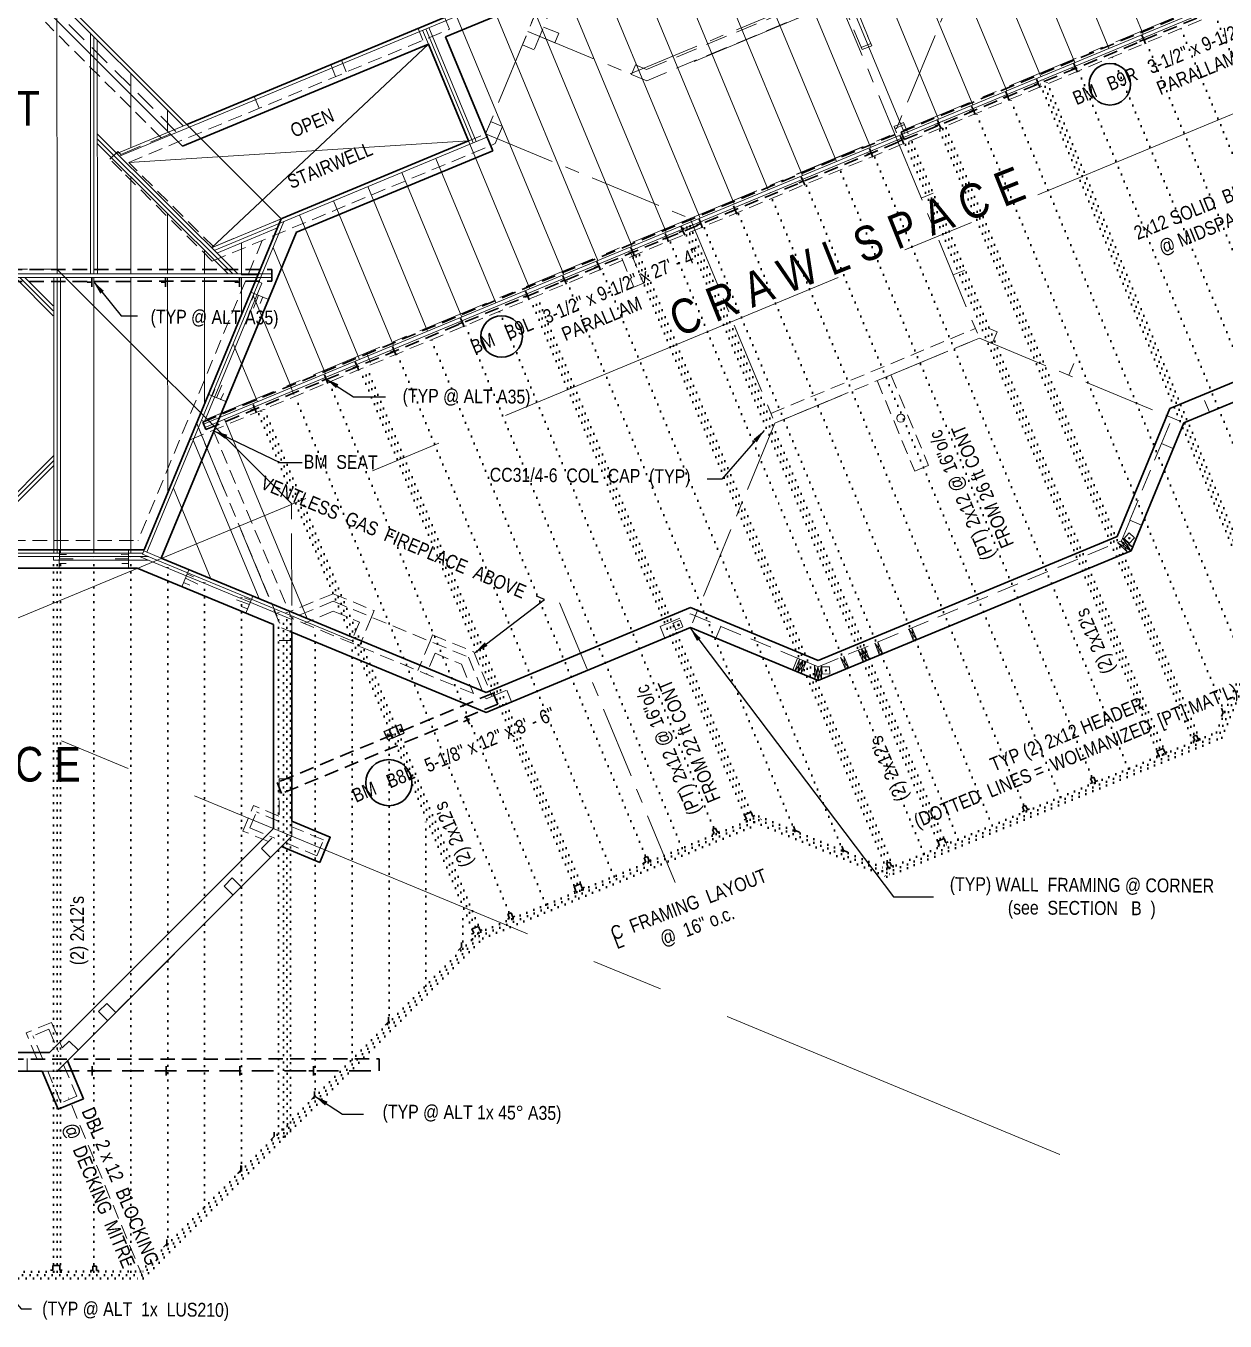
# Model space of a CAD drawing. Header units: inches. Extents: x 2775 to 35778, y 1675 to 10350.
# Drawn here: x 13427 to 13947, y 3375 to 3936 of the extents above; entities that cross this region are included whole.
import ezdxf

# ---------------------------------------------------------------- set-up
doc = ezdxf.new("R2010")
doc.units = ezdxf.units.IN
doc.header["$LTSCALE"] = 0.5
doc.header["$MEASUREMENT"] = 0
for name, pattern in [('CENTER', [2, 1.25, -0.25, 0.25, -0.25]), ('DOT2', [0.125, 0, -0.125]), ('HIDDEN', [0.375, 0.25, -0.125])]:
    doc.linetypes.add(name, pattern=pattern)
for name, color, linetype, lineweight in [('BEAMS TEXT', 3, 'CONTINUOUS', 20), ('FL JOISTS', 7, 'CONTINUOUS', 20), ('FLOOR BEAMS', 3, 'HIDDEN', 30), ('FOUNDATION', 7, 'CONTINUOUS', 30), ('FOUNDATION TEXT', 7, 'CONTINUOUS', 9), ('GRID', 1, 'CENTER', 20), ('INT WALLS', 4, 'HIDDEN', 9), ('LAYOUT', 6, 'CONTINUOUS', 9), ('PT LUMBER', 7, 'DOT2', 40), ('WALL FRAMING DETAIL', 7, 'CONTINUOUS', 20), ('WALLS', 4, 'HIDDEN', 9)]:
    doc.layers.add(name, color=color, linetype=linetype, lineweight=lineweight)
doc.layers.add('FL FRAMING STEEL', color=7, linetype='CONTINUOUS')
doc.layers.add('LLTEXT', color=7, linetype='CONTINUOUS')
doc.styles.add('ARCHENT', font='technical.ttf', dxfattribs={"height": 6})
doc.styles.add('ARCHENTLTD', font='technical.ttf', dxfattribs={"height": 6})
doc.dimstyles.new('ARCHENT', dxfattribs={"dimtxt": 6, "dimasz": 6, "dimexe": 9, "dimexo": 3, "dimgap": 1, "dimtad": 0, "dimtoh": 1, "dimdec": 3, "dimzin": 0, "dimdsep": 46, "dimlunit": 4, "dimtxsty": 'ARCHENTLTD', "dimcen": 6, "dimaunit": 1, "dimadec": 0, "dimazin": 0, "dimtfac": 1, "dimtdec": 3, "dimtofl": 0, "dimtmove": 0, "dimatfit": 3, "dimfxl": 1, "dimfrac": 2, "dimtolj": 1, "dimtzin": 0, "dimarcsym": 0})

msp = doc.modelspace()

# ---------------------------------------------------------------- linework, layer by layer
at = {"layer": 'BEAMS TEXT', "linetype": 'Continuous', "lineweight": 30, "ltscale": 75}
for centre, radius in [((13897.2635, 3910.8139), 9), ((13633.3996, 3801.4626), 9), ((13584.4748, 3607.9828), 10)]:
    msp.add_circle(centre, radius, dxfattribs=at)
at = {"layer": 'FL FRAMING STEEL', "color": 7, "lineweight": 30, "ltscale": 50}
for p, q in [((13911.1705, 3932.0461), (13911.9377, 3930.199)), ((13910.0906, 3929.4319), (13911.9377, 3930.199)), ((13911.9377, 3930.199), (13912.7048, 3928.352)), ((13880.5353, 3917.1649), (13882.3823, 3917.9321)), ((13881.6151, 3919.7791), (13882.3823, 3917.9321)), ((13882.3823, 3917.9321), (13883.1494, 3916.0851)), ((13864.3721, 3910.4564), (13866.2192, 3911.2236)), ((13865.452, 3913.0706), (13866.2192, 3911.2236)), ((13866.2192, 3911.2236), (13866.9863, 3909.3766)), ((13850.9799, 3904.8979), (13852.8269, 3905.6651)), ((13852.0597, 3907.5121), (13852.8269, 3905.6651)), ((13852.8269, 3905.6651), (13853.594, 3903.8181)), ((13836.2022, 3898.7644), (13838.0492, 3899.5316)), ((13837.282, 3901.3786), (13838.0492, 3899.5316)), ((13838.0492, 3899.5316), (13838.8163, 3897.6846)), ((13821.4245, 3892.6309), (13823.2715, 3893.3981)), ((13822.5043, 3895.2451), (13823.2715, 3893.3981)), ((13823.2715, 3893.3981), (13824.0386, 3891.5511)), ((13805.2614, 3885.9224), (13807.1084, 3886.6896)), ((13806.3412, 3888.5366), (13807.1084, 3886.6896)), ((13807.1084, 3886.6896), (13807.8755, 3884.8426)), ((13791.8691, 3880.364), (13793.7161, 3881.1311)), ((13792.9489, 3882.9781), (13793.7161, 3881.1311)), ((13793.7161, 3881.1311), (13794.4833, 3879.2841)), ((13763.3935, 3870.7112), (13764.1607, 3868.8641)), ((13762.3137, 3868.097), (13764.1607, 3868.8641)), ((13764.1607, 3868.8641), (13764.9279, 3867.0171)), ((13733.949, 3858.1771), (13734.7162, 3856.3301)), ((13732.8692, 3855.5629), (13734.7162, 3856.3301)), ((13734.7162, 3856.3301), (13735.4834, 3854.483)), ((13710.2291, 3846.4792), (13712.0761, 3847.2464)), ((13711.3089, 3849.0934), (13712.0761, 3847.2464)), ((13712.0761, 3847.2464), (13712.8433, 3845.3994)), ((13717.9806, 3849.6965), (13719.8276, 3850.4637)), ((13719.0604, 3852.3107), (13719.8276, 3850.4637)), ((13719.8276, 3850.4637), (13720.5948, 3848.6167)), ((13703.2029, 3843.563), (13705.0499, 3844.3302)), ((13704.2827, 3846.1772), (13705.0499, 3844.3302)), ((13705.0499, 3844.3302), (13705.8171, 3842.4832)), ((13688.4252, 3837.4295), (13690.2722, 3838.1967)), ((13689.505, 3840.0437), (13690.2722, 3838.1967)), ((13690.2722, 3838.1967), (13691.0394, 3836.3497)), ((13673.6475, 3831.296), (13675.4945, 3832.0632)), ((13674.7273, 3833.9102), (13675.4945, 3832.0632)), ((13675.4945, 3832.0632), (13676.2617, 3830.2162)), ((13453.639, 3825.0267), (13455.639, 3825.0286)), ((13455.6371, 3827.0286), (13455.639, 3825.0286)), ((13455.639, 3825.0286), (13455.641, 3823.0286)), ((13485.639, 3825.0299), (13487.639, 3825.0318)), ((13487.6371, 3827.0318), (13487.639, 3825.0318)), ((13487.639, 3825.0318), (13487.641, 3823.0318)), ((13517.639, 3825.0331), (13519.639, 3825.035)), ((13519.6371, 3827.035), (13519.639, 3825.035)), ((13519.639, 3825.035), (13519.641, 3823.035)), ((13658.8714, 3825.1587), (13660.7184, 3825.9258)), ((13659.9513, 3827.7728), (13660.7184, 3825.9258)), ((13660.7184, 3825.9258), (13661.4856, 3824.0788)), ((13642.7067, 3818.454), (13644.5537, 3819.2212)), ((13643.7865, 3821.0682), (13644.5537, 3819.2212)), ((13644.5537, 3819.2212), (13645.3209, 3817.3742)), ((13615.6166, 3809.3763), (13616.3837, 3807.5292)), ((13614.5367, 3806.7621), (13616.3837, 3807.5292)), ((13616.3837, 3807.5292), (13617.1509, 3805.6822)), ((13586.0612, 3797.1093), (13586.8283, 3795.2623)), ((13584.9813, 3794.4951), (13586.8283, 3795.2623)), ((13586.8283, 3795.2623), (13587.5955, 3793.4152)), ((13568.8182, 3787.7866), (13570.6652, 3788.5538)), ((13569.8981, 3790.4008), (13570.6652, 3788.5538)), ((13570.6652, 3788.5538), (13571.4324, 3786.7067)), ((13555.4274, 3782.2246), (13557.2744, 3782.9918)), ((13556.5072, 3784.8388), (13557.2744, 3782.9918)), ((13557.2744, 3782.9918), (13558.0416, 3781.1447)), ((13524.4851, 3769.3861), (13526.3321, 3770.1533)), ((13525.565, 3772.0003), (13526.3321, 3770.1533)), ((13526.3321, 3770.1533), (13527.0993, 3768.3063)), ((13945.6947, 3640.3375), (13946.4645, 3638.4916)), ((13616.7926, 3634.4108), (13618.6396, 3635.1779)), ((13617.8725, 3637.025), (13618.6396, 3635.1779)), ((13618.6396, 3635.1779), (13619.4068, 3633.3309)), ((13946.4645, 3638.4916), (13945.7035, 3636.642)), ((13760.0349, 3589.0941), (13760.7989, 3587.2457)), ((13760.7989, 3587.2457), (13762.646, 3586.4789)), ((13780.9479, 3580.4491), (13781.7119, 3578.6008)), ((13781.7119, 3578.6008), (13783.559, 3577.834)), ((13615.9606, 3538.6342), (13615.9626, 3536.6342)), ((13615.9626, 3536.6342), (13614.5497, 3535.2186)), ((13584.2622, 3506.2925), (13584.2641, 3504.2925)), ((13584.2641, 3504.2925), (13582.8513, 3502.8769)), ((13453.8008, 3483.0572), (13455.8008, 3483.0591)), ((13455.7989, 3485.0591), (13455.8008, 3483.0591)), ((13455.8008, 3483.0591), (13455.8028, 3481.0591)), ((13485.8008, 3483.0333), (13487.8008, 3483.0352)), ((13487.7989, 3485.0352), (13487.8008, 3483.0352)), ((13487.8008, 3483.0352), (13487.8028, 3481.0352)), ((13517.8008, 3483.0489), (13519.8008, 3483.0508)), ((13519.7989, 3485.0508), (13519.8008, 3483.0508)), ((13519.8008, 3483.0508), (13519.8028, 3481.0508)), ((13549.8008, 3483.0645), (13551.8008, 3483.0665)), ((13551.7989, 3485.0665), (13551.8008, 3483.0665)), ((13551.8008, 3483.0665), (13551.8028, 3481.0665)), ((13552.2755, 3472.0212), (13550.8626, 3470.6056)), ((13552.2735, 3474.0212), (13552.2755, 3472.0212)), ((13534.6795, 3454.517), (13533.2667, 3453.1014)), ((13534.6775, 3456.517), (13534.6795, 3454.517)), ((13520.1934, 3440.0167), (13518.7806, 3438.6011)), ((13520.5676, 3439.8991), (13519.1548, 3438.4835)), ((13520.1914, 3442.0167), (13520.1934, 3440.0167)), ((13520.5657, 3441.8991), (13520.5676, 3439.8991)), ((13488.1822, 3409.9761), (13488.1842, 3407.9762)), ((13488.1842, 3407.9762), (13486.7713, 3406.5606))]:
    msp.add_line(p, q, dxfattribs=at)
at = {"layer": 'FL FRAMING STEEL', "color": 5, "linetype": 'Continuous', "ltscale": 0.5}
for p, q in [((13582.4834, 3630.233), (13584.4466, 3631.0462)), ((13584.0141, 3626.5375), (13582.4834, 3630.233)), ((13587.6802, 3632.3856), (13584.4466, 3631.0462)), ((13584.4466, 3631.0462), (13585.9774, 3627.3507)), ((13585.9774, 3627.3507), (13589.2109, 3628.6901)), ((13589.6434, 3633.1988), (13587.6802, 3632.3856)), ((13589.2109, 3628.6901), (13587.6802, 3632.3856)), ((13589.2109, 3628.6901), (13591.1742, 3629.5033)), ((13591.1742, 3629.5033), (13589.6434, 3633.1988)), ((13585.9774, 3627.3507), (13584.0141, 3626.5375))]:
    msp.add_line(p, q, dxfattribs=at)
at = {"layer": 'FL FRAMING STEEL', "color": 5, "linetype": 'HIDDEN', "ltscale": 0.125}
for p, q in [((13584.6776, 3631.1419), (13586.2083, 3627.4464)), ((13588.98, 3628.5944), (13587.4492, 3632.2899))]:
    msp.add_line(p, q, dxfattribs=at)
at = {"layer": 'FL FRAMING STEEL', "color": 7, "linetype": 'Continuous', "lineweight": 30, "ltscale": 0.5}
for p, q in [((13934.7715, 3628.6633), (13933.3857, 3628.0892)), ((13933.3857, 3628.0892), (13934.151, 3626.2415)), ((13935.5369, 3626.8155), (13934.7715, 3628.6633)), ((13920.4456, 3622.823), (13917.674, 3621.675)), ((13921.211, 3620.9753), (13920.4456, 3622.823)), ((13934.151, 3626.2415), (13933.2272, 3625.8588)), ((13936.4607, 3627.1982), (13935.5369, 3626.8155)), ((13918.4393, 3619.8272), (13917.5155, 3619.4445)), ((13917.674, 3621.675), (13918.4393, 3619.8272)), ((13922.1338, 3621.3605), (13921.211, 3620.9753)), ((13889.6646, 3607.958), (13888.7407, 3607.5753)), ((13890.2851, 3610.3798), (13888.8992, 3609.8058)), ((13888.8992, 3609.8058), (13889.6646, 3607.958)), ((13891.0504, 3608.532), (13890.2851, 3610.3798)), ((13891.9743, 3608.9147), (13891.0504, 3608.532)), ((13741.5948, 3595.1929), (13738.8232, 3594.0449)), ((13742.3602, 3593.3452), (13741.5948, 3595.1929)), ((13860.1003, 3595.7126), (13859.1764, 3595.3299)), ((13860.7207, 3598.1344), (13859.3349, 3597.5603)), ((13859.3349, 3597.5603), (13860.1003, 3595.7126)), ((13861.4861, 3596.2866), (13860.7207, 3598.1344)), ((13862.41, 3596.6693), (13861.4861, 3596.2866)), ((13739.5886, 3592.1971), (13738.6647, 3591.8144)), ((13738.8232, 3594.0449), (13739.5886, 3592.1971)), ((13743.283, 3593.7304), (13742.3602, 3593.3452)), ((13725.5965, 3585.8887), (13724.6727, 3585.506)), ((13726.217, 3588.3105), (13724.8312, 3587.7365)), ((13724.8312, 3587.7365), (13725.5965, 3585.8887)), ((13726.9824, 3586.4627), (13726.217, 3588.3105)), ((13727.9062, 3586.8454), (13726.9824, 3586.4627)), ((13825.3553, 3583.7643), (13822.5837, 3582.6162)), ((13826.1207, 3581.9165), (13825.3553, 3583.7643)), ((13823.3491, 3580.7685), (13822.4252, 3580.3858)), ((13822.5837, 3582.6162), (13823.3491, 3580.7685)), ((13827.0435, 3582.3017), (13826.1207, 3581.9165)), ((13695.3993, 3573.1801), (13694.4751, 3572.7981)), ((13696.0099, 3573.5875), (13695.086, 3573.2048)), ((13696.6304, 3576.0092), (13695.2445, 3575.4352)), ((13695.2445, 3575.4352), (13696.0099, 3573.5875)), ((13697.3957, 3574.1615), (13696.6304, 3576.0092)), ((13697.7097, 3574.135), (13696.7855, 3573.753)), ((13698.3196, 3574.5442), (13697.3957, 3574.1615)), ((13801.7675, 3573.6005), (13800.3817, 3573.0265)), ((13800.3817, 3573.0265), (13801.147, 3571.1787)), ((13802.5328, 3571.7528), (13801.7675, 3573.6005)), ((13803.4567, 3572.1355), (13802.5328, 3571.7528)), ((13801.147, 3571.1787), (13800.2232, 3570.7961)), ((13665.633, 3561.1149), (13664.7091, 3560.7322)), ((13667.6393, 3564.1107), (13664.8676, 3562.9627)), ((13664.8676, 3562.9627), (13665.633, 3561.1149)), ((13668.4046, 3562.263), (13667.6393, 3564.1107)), ((13669.3275, 3562.6482), (13668.4046, 3562.263)), ((13637.4936, 3551.5892), (13636.1077, 3551.0152)), ((13636.1077, 3551.0152), (13636.8731, 3549.1674)), ((13638.2589, 3549.7414), (13637.4936, 3551.5892)), ((13639.1828, 3550.1241), (13638.2589, 3549.7414)), ((13623.3078, 3545.7064), (13620.5361, 3544.5584)), ((13620.5361, 3544.5584), (13621.3015, 3542.7106)), ((13624.0731, 3543.8586), (13623.3078, 3545.7064)), ((13624.996, 3544.2438), (13624.0731, 3543.8586)), ((13636.8731, 3549.1674), (13635.9492, 3548.7847)), ((13621.3015, 3542.7106), (13620.3776, 3542.3279)), ((13438.7579, 3398.5784), (13438.7579, 3396.5784)), ((13441.7579, 3398.5784), (13438.7579, 3398.5784)), ((13441.7579, 3396.5784), (13441.7579, 3398.5784)), ((13456.0732, 3398.4226), (13456.0732, 3396.4226)), ((13457.5732, 3398.4226), (13456.0732, 3398.4226)), ((13457.5732, 3396.4226), (13457.5732, 3398.4226)), ((13438.7579, 3396.5784), (13437.7579, 3396.5784)), ((13442.7579, 3396.5811), (13441.7579, 3396.5784)), ((13456.0732, 3396.4226), (13455.0732, 3396.4226)), ((13458.5732, 3396.4226), (13457.5732, 3396.4226))]:
    msp.add_line(p, q, dxfattribs=at)
at = {"layer": 'FL FRAMING STEEL', "color": 5, "linetype": 'Continuous', "ltscale": 0.5}
for centre in [(13584.1849, 3628.7368), (13589.4836, 3630.9717)]:
    msp.add_circle(centre, 0.375, dxfattribs=at)
at = {"layer": 'FL JOISTS', "ltscale": 50}
for p, q in [((13808.1961, 3889.6148), (13757.9564, 4010.6299)), ((13793.4185, 3883.481), (13741.3677, 4008.8586)), ((13778.6409, 3877.3471), (13726.5892, 4002.727)), ((13822.9736, 3895.7486), (13778.8694, 4001.9848)), ((13763.8634, 3871.2133), (13711.8108, 3996.5954)), ((13837.7512, 3901.8824), (13799.7825, 3993.3396)), ((13911.6389, 3932.5516), (13885.6179, 3995.2298)), ((13749.0858, 3865.0795), (13697.0323, 3990.4637)), ((13896.8614, 3926.4177), (13870.8402, 3989.0963)), ((13734.3083, 3858.9456), (13682.2538, 3984.3321)), ((13852.5287, 3908.0163), (13820.6956, 3984.6945)), ((13882.0838, 3920.2839), (13856.0625, 3982.9628)), ((13504.1014, 3763.392), (14017.9986, 3976.699)), ((13719.5307, 3852.8118), (13667.4753, 3978.2005)), ((13867.3063, 3914.1501), (13841.2849, 3976.8293)), ((13504.6765, 3762.0066), (14018.5726, 3975.3132)), ((13704.7532, 3846.678), (13657.5055, 3960.4861)), ((13689.9756, 3840.5442), (13643.4263, 3952.6701)), ((13675.198, 3834.4103), (13628.6486, 3946.5366)), ((13660.4205, 3828.2765), (13613.8709, 3940.4031)), ((13599.1169, 3934.2795), (13601.6087, 3928.2761)), ((13600.5023, 3934.8545), (13621.0208, 3885.4212)), ((13601.8877, 3935.4295), (13622.4062, 3885.9962)), ((13518.9814, 3828.5571), (13458.0103, 3889.2032)), ((13516.8544, 3828.5571), (13458.0105, 3887.0873)), ((13508.6949, 3838.7888), (13627.0226, 3887.9128)), ((13619.0604, 3886.2314), (13619.6355, 3884.846)), ((13514.7274, 3828.5571), (13458.0107, 3884.9715)), ((13645.6429, 3822.1427), (13619.615, 3884.8376)), ((13630.8654, 3816.0089), (13604.8379, 3878.7028)), ((13616.0878, 3809.875), (13590.0607, 3872.568)), ((13601.3099, 3803.7421), (13575.2835, 3866.4332)), ((13586.5327, 3797.6074), (13560.5064, 3860.2985)), ((13571.7552, 3791.4735), (13545.7292, 3854.1637)), ((13538.9013, 3851.3291), (13479.4993, 3707.9213)), ((13509.8469, 3837.643), (13536.1281, 3848.5536)), ((13556.9776, 3785.3397), (13534.2469, 3840.0925)), ((13203.5439, 3828.5571), (13533.69, 3828.5571)), ((13203.5439, 3827.0571), (13533.69, 3827.0571)), ((13529.3952, 3824.5314), (13504.4294, 3764.536)), ((13528.0605, 3825.1575), (13529.4199, 3824.5198)), ((13542.2, 3779.2059), (13525.5946, 3819.2043)), ((13527.4225, 3773.0721), (13516.9424, 3798.3161)), ((13503.0701, 3765.1736), (13504.4294, 3764.536)), ((13549.0912, 3679.148), (13513.2201, 3765.5529)), ((13528.1774, 3687.795), (13499.6379, 3756.5397)), ((13507.2636, 3696.4419), (13490.9856, 3735.6515)), ((13478.1131, 3708.4944), (13477.539, 3707.1086)), ((13478.3237, 3709.003), (13478.1131, 3708.4944)), ((13439.0286, 3705.9991), (13439.0287, 3704.4991)), ((13542.8941, 3680.0871), (13542.3201, 3678.7013))]:
    msp.add_line(p, q, dxfattribs=at)
at = {"layer": 'FL JOISTS', "ltscale": 75}
for p, q in [((13656.521, 3958.1051), (13467.5796, 3879.6849)), ((13496.8036, 3893.4383), (13466.4276, 3880.8308)), ((13477.539, 3707.1086), (13568.8579, 3669.3522)), ((13478.1131, 3708.4944), (13485.7519, 3705.3361)), ((13476.2877, 3706.0028), (13542.3201, 3678.7013))]:
    msp.add_line(p, q, dxfattribs=at)
at = {"layer": 'FL JOISTS', "linetype": 'Continuous', "ltscale": 50}
msp.add_line((13495.3042, 3892.816), (13439.8832, 3948.1884), dxfattribs=at)
at = {"layer": 'FL JOISTS', "linetype": 'Continuous', "ltscale": 250}
for p, q in [((13440.5163, 3828.5571), (13440.5044, 3947.5677)), ((13455.0163, 3828.5571), (13455.0059, 3933.079)), ((13456.5163, 3828.5571), (13456.506, 3931.5802)), ((13458.0163, 3828.5571), (13458.0062, 3930.0813)), ((13472.5108, 3883.3556), (13472.5076, 3915.5926)), ((13488.5101, 3890.4157), (13488.5092, 3899.605)), ((13472.5163, 3828.5571), (13472.5121, 3870.5473)), ((13488.5163, 3828.5571), (13488.5137, 3854.6311)), ((13520.5164, 3828.1624), (13520.515, 3842.0718)), ((13504.5163, 3828.5571), (13504.5153, 3838.7148)), ((13456.5284, 3707.5008), (13456.5165, 3827.0571)), ((13472.5284, 3707.5024), (13472.5165, 3827.0571)), ((13488.5258, 3733.6327), (13488.5165, 3827.0571)), ((13504.5219, 3772.2504), (13504.5165, 3827.0571)), ((13520.5181, 3810.8682), (13520.5165, 3827.0571))]:
    msp.add_line(p, q, dxfattribs=at)
at = {"layer": 'FL JOISTS', "lineweight": 9, "ltscale": 25}
for p, q in [((13507.5771, 3839.9007), (13601.6087, 3928.2761)), ((13471.6451, 3876.934), (13619.0604, 3886.2314))]:
    msp.add_line(p, q, dxfattribs=at)
at = {"layer": 'FL JOISTS', "lineweight": 20, "ltscale": 25}
msp.add_line((13537.6892, 3852.5091), (13507.5771, 3839.9007), dxfattribs=at)
at = {"layer": 'FL JOISTS', "color": 7, "linetype": 'Continuous', "lineweight": 9}
for p, q in [((13422.3292, 3827.0571), (13438.899, 3810.4765)), ((13424.4498, 3827.0571), (13438.8992, 3812.5983)), ((13426.5704, 3827.0571), (13438.8994, 3814.7201))]:
    msp.add_line(p, q, dxfattribs=at)
at = {"layer": 'FL JOISTS', "color": 7, "lineweight": 20, "ltscale": 50}
for p, q in [((13439.0807, 3827.0571), (13439.0926, 3707.4991)), ((13440.5807, 3827.0571), (13440.5926, 3707.4992)), ((13442.0807, 3827.0571), (13442.0926, 3707.4994))]:
    msp.add_line(p, q, dxfattribs=at)
at = {"layer": 'FL JOISTS', "color": 7, "ltscale": 75}
msp.add_line((13527.6831, 3828.1659), (13520.5157, 3828.1624), dxfattribs=at)
at = {"layer": 'FL JOISTS', "color": 7, "linetype": 'Continuous', "lineweight": 20}
for p, q in [((13396.7989, 3707.4948), (13439.0884, 3749.8119)), ((13398.9197, 3707.495), (13439.0886, 3747.6901)), ((13401.0406, 3707.4953), (13439.0888, 3745.5683))]:
    msp.add_line(p, q, dxfattribs=at)
at = {"layer": 'FL JOISTS', "color": 7, "lineweight": 20, "ltscale": 75}
for p, q in [((13259.1344, 3707.4811), (13477.7024, 3707.5029)), ((13257.0953, 3705.9809), (13480.2126, 3706.0032)), ((13439.0287, 3704.4991), (13480.2127, 3704.5032))]:
    msp.add_line(p, q, dxfattribs=at)
at = {"layer": 'FL JOISTS', "ltscale": 25}
msp.add_line((13440.6178, 3482.9751), (13296.6177, 3482.9), dxfattribs=at)
at = {"layer": 'FL JOISTS', "color": 7, "linetype": 'HIDDEN', "lineweight": 9, "ltscale": 50}
msp.add_line((13478.0024, 3393.0506), (13445.5187, 3471.3829), dxfattribs=at)
at = {"layer": 'FLOOR BEAMS', "ltscale": 50}
for p, q in [((13806.667, 3890.0672), (14017.6159, 3977.6232)), ((13808.0141, 3886.8155), (14018.9553, 3974.3892)), ((13503.7157, 3764.3248), (13806.6677, 3890.0675)), ((13505.0622, 3761.0738), (13808.0145, 3886.8157)), ((13806.667, 3890.0672), (13808.0145, 3886.8157)), ((13203.5426, 3830.3696), (13533.6887, 3830.5309)), ((13203.5451, 3825.2446), (13533.6912, 3825.4059)), ((13503.7157, 3764.3248), (13505.0622, 3761.0738)), ((13629.7789, 3646.8462), (13536.0039, 3608.0079)), ((13629.7782, 3646.846), (13631.7401, 3642.109)), ((13631.7439, 3642.1106), (13537.9658, 3603.2709)), ((13536.0039, 3608.0079), (13537.9658, 3603.2709)), ((13157.2167, 3488.0065), (13580.2152, 3488.2132)), ((13580.2177, 3483.0882), (13580.2152, 3488.2132))]:
    msp.add_line(p, q, dxfattribs=at)
at = {"layer": 'FLOOR BEAMS', "ltscale": 75}
for p, q in [((13533.6912, 3825.4059), (13533.6887, 3830.5309)), ((13440.7172, 3483.02), (13580.2177, 3483.0882))]:
    msp.add_line(p, q, dxfattribs=at)
at = {"layer": 'FLOOR BEAMS', "color": 4, "lineweight": 9, "ltscale": 50}
msp.add_line((13296.5283, 3709.0185), (13440.5283, 3709.0654), dxfattribs=at)
at = {"layer": 'FOUNDATION', "ltscale": 75}
for p, q in [((13655.3722, 3959.2523), (13496.8036, 3893.4383)), ((13661.4991, 3953.1336), (13608.9976, 3931.3428)), ((13496.8036, 3893.4383), (13444.8832, 3945.313)), ((13494.9318, 3883.9997), (13437.192, 3941.6887)), ((13601.6087, 3928.2761), (13494.9318, 3883.9997)), ((13923.2188, 3770.183), (14011.8912, 3806.9865)), ((13929.3507, 3764.0663), (14018.0185, 3800.8679)), ((13900.3645, 3714.7297), (13923.2188, 3770.183)), ((13906.4716, 3708.553), (13929.3507, 3764.0663)), ((13770.7367, 3660.9733), (13900.3645, 3714.7297)), ((13258.5125, 3708.981), (13478.3237, 3709.003)), ((13770.7415, 3652.3147), (13906.4716, 3708.5531)), ((13261.9702, 3700.9814), (13475.2951, 3701.0027)), ((13475.2588, 3701.0177), (13534.3683, 3676.5785)), ((13485.7519, 3705.3361), (13626.6207, 3647.0929)), ((13626.6207, 3647.0929), (13715.289, 3683.8947)), ((13715.289, 3683.8947), (13770.7367, 3660.9733)), ((13542.3699, 3673.2701), (13626.6266, 3638.4337)), ((13626.6266, 3638.4337), (13715.2951, 3675.2356)), ((13715.2951, 3675.2356), (13770.7415, 3652.3147)), ((13437.3001, 3490.9687), (13534.4115, 3588.1751)), ((13445.0865, 3487.4436), (13537.8683, 3580.316)), ((13299.9275, 3490.9016), (13437.3001, 3490.9687)), ((13303.0481, 3482.9031), (13434.0324, 3482.9671))]:
    msp.add_line(p, q, dxfattribs=at)
at = {"layer": 'FOUNDATION', "ltscale": 50}
for p, q in [((13608.9976, 3931.3428), (13629.5159, 3881.91)), ((13601.6087, 3928.2761), (13619.0604, 3886.2314)), ((13538.0461, 3852.5982), (13619.0604, 3886.2314)), ((13544.1704, 3846.4787), (13629.5159, 3881.91)), ((13537.7529, 3852.4763), (13478.3237, 3709.003)), ((13544.209, 3846.4627), (13485.7519, 3705.3361)), ((13534.4115, 3588.1751), (13534.3683, 3676.5785)), ((13542.41, 3591.3428), (13542.3699, 3673.2701))]:
    msp.add_line(p, q, dxfattribs=at)
at = {"layer": 'FOUNDATION', "linetype": 'Continuous', "lineweight": 9, "ltscale": 1.5}
for p, q in [((13532.0403, 3817.6172), (13524.639, 3820.6538)), ((13513.8212, 3773.2093), (13506.4199, 3776.2458))]:
    msp.add_line(p, q, dxfattribs=at)
at = {"layer": 'FOUNDATION', "lineweight": 9, "ltscale": 75}
for p, q in [((13526.0591, 3820.0581), (13524.9616, 3817.266)), ((13527.9204, 3819.3265), (13525.7256, 3813.7424)), ((13529.7818, 3818.5949), (13528.6844, 3815.8028)), ((13509.6772, 3774.8605), (13512.0797, 3780.3586)), ((13507.8446, 3775.6614), (13509.0458, 3778.4104)), ((13511.5099, 3774.0597), (13512.7111, 3776.8087)), ((13441.5239, 3708.9911), (13441.5192, 3700.9911)), ((13441.5997, 3706.9896), (13444.66, 3706.9887)), ((13471.4506, 3707.0089), (13468.2972, 3706.9926)), ((13471.5239, 3709.0105), (13471.5389, 3701.0105)), ((13441.4434, 3702.9926), (13444.4936, 3702.9966)), ((13441.5216, 3704.9911), (13447.5098, 3704.9927)), ((13471.5314, 3705.0105), (13465.6875, 3705.0251)), ((13471.6121, 3703.0121), (13468.6104, 3703.0277)), ((13497.7601, 3700.346), (13494.6943, 3692.9567)), ((13496.2272, 3696.6513), (13501.6765, 3694.1403)), ((13497.0642, 3698.4678), (13499.7888, 3697.2123)), ((13495.3902, 3694.8349), (13498.1148, 3693.5794)), ((13523.9601, 3685.185), (13518.3286, 3687.2554)), ((13523.2699, 3683.3078), (13520.4542, 3684.343)), ((13524.6502, 3687.0621), (13521.8345, 3688.0974)), ((13525.4839, 3688.8834), (13522.4363, 3681.4866))]:
    msp.add_line(p, q, dxfattribs=at)
at = {"layer": 'FOUNDATION', "ltscale": 1.5}
for p, q in [((13559.0309, 3584.4323), (13542.41, 3591.3428)), ((13554.4727, 3573.3308), (13559.0309, 3584.4323)), ((13537.8683, 3580.316), (13554.4727, 3573.3308)), ((13440.9475, 3466.3622), (13434.0324, 3482.9671)), ((13445.0865, 3487.4436), (13452.0705, 3470.8691)), ((13452.0705, 3470.8691), (13440.9475, 3466.3622))]:
    msp.add_line(p, q, dxfattribs=at)
at = {"layer": 'GRID', "ltscale": 50}
for p, q in [((13663.1336, 3978.0231), (13626.4474, 3889.2982)), ((13689.1553, 3915.3212), (13840.5038, 3978.1292)), ((13715.1693, 3852.6239), (14017.8918, 3978.2559)), ((13840.5038, 3978.1292), (13803.8354, 3889.4249)), ((13496.8036, 3893.4383), (13648.1409, 3956.251)), ((13777.8151, 3952.1168), (13803.8354, 3889.4249)), ((13644.7945, 3933.659), (13689.1553, 3915.3212)), ((13537.7872, 3852.4907), (13626.4474, 3889.2982)), ((13626.449, 3889.2988), (13715.1693, 3852.6239)), ((13715.1693, 3852.6239), (13803.837, 3889.4255)), ((13715.1693, 3852.6239), (13803.28, 3889.1464)), ((13803.8354, 3889.4249), (13840.6305, 3800.7412)), ((13505.5496, 3765.6212), (13715.1693, 3852.6239)), ((13715.1693, 3852.6239), (13751.9627, 3763.9396)), ((13537.7872, 3852.4907), (13501.1046, 3763.7769)), ((13296.4478, 3830.5529), (13440.4478, 3830.6233)), ((13751.9627, 3763.9396), (13840.6305, 3800.7412)), ((13840.6305, 3800.7412), (13929.3507, 3764.0663)), ((13929.3507, 3764.0663), (14018.0185, 3800.8679)), ((13501.1046, 3763.7769), (13537.9029, 3675.1171)), ((13751.9627, 3763.9396), (13715.2944, 3675.2353)), ((13929.3507, 3764.0663), (13906.4322, 3708.6241)), ((13542.3506, 3584.8028), (13542.3037, 3728.8871)), ((13770.7415, 3652.3147), (13906.4367, 3708.635)), ((13537.9029, 3675.1171), (13626.6266, 3638.4337)), ((13626.6266, 3638.4337), (13715.2944, 3675.2353)), ((13715.2944, 3675.2353), (13770.7415, 3652.3147)), ((13440.5509, 3482.9751), (13542.3506, 3584.8028)), ((13296.6177, 3482.9), (13440.6178, 3482.9751))]:
    msp.add_line(p, q, dxfattribs=at)
at = {"layer": 'GRID', "linetype": 'Continuous', "ltscale": 50}
for p, q in [((13537.7872, 3852.4907), (13440.5042, 3949.6883)), ((13542.3228, 3728.8413), (13440.4478, 3830.6233))]:
    msp.add_line(p, q, dxfattribs=at)
at = {"layer": 'INT WALLS', "lineweight": 9, "ltscale": 50}
msp.add_line((13498.3069, 3756.6602), (14016.6189, 3971.7859), dxfattribs=at)
at = {"layer": 'INT WALLS', "ltscale": 75}
for p, q in [((13696.3111, 3917.2419), (13832.4051, 3973.7854)), ((13784.9837, 3949.2096), (13792.2461, 3931.7126)), ((13696.3191, 3912.3722), (13780.8279, 3947.4835)), ((13780.8279, 3947.4835), (13789.814, 3925.8336)), ((13656.4708, 3928.776), (13649.9122, 3931.4758)), ((13658.1838, 3932.9372), (13651.6252, 3935.637)), ((13656.4708, 3928.776), (13658.1838, 3932.9372)), ((13689.7605, 3915.0721), (13691.4735, 3919.2333)), ((13696.3191, 3912.3722), (13689.7605, 3915.0721)), ((13696.3111, 3917.2419), (13691.4735, 3919.2333)), ((13803.6147, 3892.5839), (13804.7658, 3889.8108)), ((13807.7696, 3894.3057), (13808.9225, 3891.5348)), ((13468.1358, 3880.3742), (13492.1228, 3890.3402)), ((13508.4919, 3840.2837), (13537.7352, 3852.4336)), ((13694.8809, 3824.5491), (13690.7247, 3822.8241))]:
    msp.add_line(p, q, dxfattribs=at)
at = {"layer": 'INT WALLS', "ltscale": 50}
for p, q in [((13784.9861, 3949.2111), (13793.9693, 3927.5556)), ((13789.4293, 3926.7566), (13793.5865, 3928.4794)), ((13789.8121, 3925.8328), (13793.9693, 3927.5556)), ((13803.6051, 3892.5799), (13807.7701, 3894.3059)), ((13803.9879, 3891.6561), (13808.1529, 3893.3821)), ((13463.4647, 3878.3052), (13466.8285, 3881.6733)), ((13468.1358, 3880.3742), (13466.8318, 3881.6766)), ((13468.6794, 3873.1037), (13463.468, 3878.3085)), ((13508.4919, 3840.2837), (13471.6272, 3876.9518)), ((13507.8667, 3834.1272), (13468.2311, 3873.5514)), ((13689.6665, 3837.1126), (13694.879, 3824.5484)), ((13685.51, 3835.3881), (13690.7228, 3822.8233)), ((13750.2375, 3768.0958), (13838.906, 3804.8977)), ((13751.9619, 3763.9393), (13840.6305, 3800.7412)), ((13574.8285, 3794.3761), (13576.5707, 3790.1721)), ((13541.5787, 3780.5757), (13543.3209, 3776.3717))]:
    msp.add_line(p, q, dxfattribs=at)
at = {"layer": 'INT WALLS', "color": 7, "ltscale": 50}
for p, q in [((13618.9759, 3662.428), (13626.4294, 3644.4701)), ((13615.9166, 3659.3644), (13621.2016, 3646.6312))]:
    msp.add_line(p, q, dxfattribs=at)
at = {"layer": 'LAYOUT', "color": 6, "linetype": 'CENTER', "lineweight": 5, "ltscale": 250}
for p, q in [((14472.2755, 4114.1577), (12862.1748, 3446.8403)), ((13875.5477, 3446.8403), (13368.5335, 3656.76))]:
    msp.add_line(p, q, dxfattribs=at)
at = {"layer": 'PT LUMBER', "ltscale": 50}
for p, q in [((14036.8051, 3714.5155), (13941.7692, 3943.4339)), ((14022.028, 3708.3807), (13926.9916, 3937.3)), ((14007.2508, 3702.246), (13912.2141, 3931.1662)), ((13992.4736, 3696.1112), (13897.4365, 3925.0324)), ((13977.6965, 3689.9764), (13882.659, 3918.8986)), ((13963.5685, 3678.3657), (13866.496, 3912.1897)), ((13964.3789, 3680.326), (13867.8814, 3912.7647)), ((13965.1892, 3682.2862), (13869.2668, 3913.3398)), ((13955.7354, 3659.4166), (13853.1039, 3906.6309)), ((13947.092, 3638.5072), (13838.3263, 3900.4971)), ((13933.4929, 3625.6225), (13822.1634, 3893.7881)), ((13934.8783, 3626.1976), (13823.5487, 3894.3632)), ((13936.2636, 3626.7728), (13824.9341, 3894.9384)), ((13918.711, 3619.4992), (13807.3858, 3887.6544)), ((13920.0964, 3620.0743), (13808.7712, 3888.2294)), ((13921.4817, 3620.6494), (13810.1566, 3888.8045)), ((13905.3192, 3613.9395), (13793.9936, 3882.0956)), ((13890.5397, 3607.8105), (13779.2161, 3875.9618)), ((13875.7601, 3601.6814), (13764.4385, 3869.8279)), ((13860.9806, 3595.5524), (13749.661, 3863.6941)), ((13846.201, 3589.4233), (13734.8834, 3857.5603)), ((13712.3546, 3848.2091), (13823.5653, 3580.0363)), ((13713.74, 3848.7841), (13824.9509, 3580.6109)), ((13715.1254, 3849.3592), (13826.3365, 3581.1855)), ((13831.4215, 3583.2943), (13720.1059, 3851.4265)), ((13816.642, 3577.1652), (13705.3283, 3845.2926)), ((13800.4771, 3570.4611), (13689.1654, 3838.5837)), ((13800.4771, 3570.4611), (13689.1654, 3838.5837)), ((13801.8624, 3571.0362), (13690.5507, 3839.1588)), ((13803.2478, 3571.6113), (13691.9361, 3839.7339)), ((13781.5224, 3578.301), (13675.7732, 3833.025)), ((13760.6094, 3586.946), (13660.9956, 3826.8911)), ((13739.8765, 3591.245), (13644.8327, 3820.1823)), ((13741.2619, 3591.8201), (13646.2181, 3820.7573)), ((13742.6472, 3592.3952), (13647.6035, 3821.3324)), ((13726.4847, 3585.6853), (13631.4405, 3814.6235)), ((13711.7075, 3579.5505), (13616.663, 3808.4897)), ((13696.9298, 3573.4171), (13601.8854, 3802.3558)), ((13682.1527, 3567.2823), (13587.1078, 3796.222)), ((13665.9901, 3560.5724), (13570.9449, 3789.5131)), ((13667.3755, 3561.1475), (13572.3303, 3790.0882)), ((13668.7609, 3561.7226), (13573.7157, 3790.6632)), ((13652.5983, 3555.0127), (13557.5527, 3783.9544)), ((13637.8212, 3548.878), (13542.7752, 3777.8205)), ((13621.9751, 3541.4058), (13526.6122, 3771.1117)), ((13623.1225, 3542.5542), (13527.9976, 3771.6867)), ((13624.4268, 3543.3246), (13529.383, 3772.2618)), ((13439.0596, 3395.9702), (13439.0286, 3705.9991)), ((13440.5596, 3395.9703), (13440.5286, 3705.9992)), ((13442.0596, 3395.9705), (13442.0286, 3705.9994)), ((13456.5596, 3395.9719), (13456.5286, 3706.0008)), ((13472.5596, 3395.9735), (13472.5286, 3706.0024)), ((13488.5584, 3407.8586), (13488.5289, 3702.5647)), ((13504.5568, 3423.8726), (13504.5296, 3695.9492)), ((13520.5552, 3439.8867), (13520.5302, 3689.3336)), ((13943.4776, 3629.7637), (13966.368, 3685.1378)), ((13536.5536, 3455.9007), (13536.5309, 3682.718)), ((13538.7918, 3454.4015), (13538.769, 3683.3403)), ((13540.2917, 3455.9028), (13540.269, 3682.7201)), ((13541.7915, 3457.4042), (13541.7691, 3682.0999)), ((13943.8162, 3626.6564), (13967.5169, 3683.9906)), ((13945.7751, 3627.4688), (13968.6657, 3682.8434)), ((13552.552, 3471.9148), (13552.5316, 3676.1024)), ((13568.5504, 3487.9288), (13568.5322, 3669.4868)), ((13584.5488, 3503.9428), (13584.536, 3631.5874)), ((13798.5217, 3569.6508), (13945.4365, 3630.5761)), ((13800.4827, 3568.8402), (13944.6264, 3628.6163)), ((13800.4836, 3567.2167), (13945.7751, 3627.4688)), ((13600.5472, 3519.9569), (13600.5399, 3593.0381)), ((13620.7415, 3540.171), (13746.9966, 3592.5732)), ((13623.5133, 3542.9455), (13745.0361, 3593.3836)), ((13625.2142, 3540.4033), (13745.0385, 3590.1364)), ((13743.078, 3590.9468), (13800.4836, 3567.2167)), ((13745.0361, 3593.3836), (13800.4818, 3570.4636)), ((13745.0373, 3591.76), (13802.4437, 3568.0295)), ((13616.5456, 3535.9709), (13616.5437, 3554.4887)), ((13476.6994, 3395.988), (13623.5133, 3542.9455)), ((13477.3214, 3394.4883), (13624.3637, 3541.6744)), ((13477.9435, 3392.9886), (13627.986, 3543.1778)), ((13257.8817, 3394.3811), (13479.4427, 3394.4893)), ((13258.5023, 3395.8814), (13478.8207, 3395.989)), ((13259.3825, 3392.8818), (13477.9435, 3392.9886))]:
    msp.add_line(p, q, dxfattribs=at)
at = {"layer": 'PT LUMBER', "color": 1, "linetype": 'CENTER', "lineweight": 9, "ltscale": 50}
msp.add_line((13658.543, 3686.0318), (13710.8473, 3559.3544), dxfattribs=at)
at = {"layer": 'WALL FRAMING DETAIL', "color": 7, "linetype": 'Continuous', "lineweight": 9, "ltscale": 5}
for p, q in [((13902.1618, 3712.6662), (13906.4187, 3708.5663)), ((13904.9084, 3707.9383), (13902.1618, 3712.6662)), ((13902.1618, 3712.6662), (13907.0345, 3710.0557)), ((13902.7768, 3714.1565), (13907.0345, 3710.0557)), ((13906.4197, 3708.5658), (13902.7768, 3714.1565)), ((13900.6515, 3712.0382), (13904.909, 3707.9377)), ((13900.6515, 3712.0382), (13906.4197, 3708.5658)), ((13769.1186, 3658.847), (13769.2296, 3652.9369)), ((13769.1186, 3658.847), (13770.742, 3652.3129)), ((13769.2296, 3652.9378), (13770.6306, 3658.2231)), ((13770.6306, 3658.2231), (13770.7416, 3652.3139)), ((13770.6306, 3658.2231), (13772.2302, 3652.9317)), ((13770.742, 3652.3129), (13772.1192, 3658.8421)), ((13772.1192, 3658.8421), (13772.2302, 3652.9317))]:
    msp.add_line(p, q, dxfattribs=at)
at = {"layer": 'WALL FRAMING DETAIL', "color": 7, "linetype": 'Continuous', "lineweight": 9, "ltscale": 150}
for p, q in [((13905.6881, 3716.2803), (13903.2582, 3713.6747)), ((13903.4287, 3713.8575), (13905.7141, 3711.7262)), ((13907.9433, 3714.1166), (13905.5134, 3711.5109)), ((13905.6881, 3716.2803), (13907.9433, 3714.1166)), ((13775.6796, 3658.2852), (13772.1189, 3658.1609)), ((13772.3688, 3658.1697), (13772.4777, 3655.0466)), ((13775.6796, 3658.2852), (13775.7443, 3655.1605)), ((13775.7443, 3655.1605), (13772.1836, 3655.0363))]:
    msp.add_line(p, q, dxfattribs=at)
at = {"layer": 'WALL FRAMING DETAIL', "color": 7, "lineweight": 5, "ltscale": 50}
for p, q in [((13707.5372, 3677.0215), (13710.8251, 3678.393)), ((13708.9709, 3674.2336), (13707.7679, 3677.1178)), ((13708.7402, 3674.1374), (13712.0281, 3675.5089)), ((13712.0281, 3675.5089), (13710.8251, 3678.393)), ((13795.2375, 3668.4229), (13797.3442, 3663.3423)), ((13798.7295, 3663.9177), (13795.2375, 3668.4229)), ((13796.6231, 3668.9974), (13798.7298, 3663.9169)), ((13797.3441, 3663.3426), (13796.6231, 3668.9974))]:
    msp.add_line(p, q, dxfattribs=at)
at = {"layer": 'WALL FRAMING DETAIL', "color": 9, "lineweight": 5, "ltscale": 50}
for p, q in [((13810.0213, 3674.5416), (13812.128, 3669.4611)), ((13813.5133, 3670.0364), (13810.0213, 3674.5416)), ((13811.4069, 3675.1162), (13813.5136, 3670.0356)), ((13812.1279, 3669.4614), (13811.4069, 3675.1162))]:
    msp.add_line(p, q, dxfattribs=at)
at = {"layer": 'WALL FRAMING DETAIL', "color": 7, "lineweight": 9, "ltscale": 75}
for p, q in [((13760.5768, 3656.5164), (13762.6781, 3661.5994)), ((13761.963, 3655.9433), (13764.0643, 3661.0264)), ((13763.3492, 3655.3703), (13765.4505, 3660.4534))]:
    msp.add_line(p, q, dxfattribs=at)
at = {"layer": 'WALL FRAMING DETAIL', "color": 7, "lineweight": 9, "ltscale": 50}
for p, q in [((13762.6781, 3661.5994), (13761.9631, 3655.9436)), ((13780.46, 3662.289), (13782.5667, 3657.2084)), ((13783.952, 3657.7838), (13780.46, 3662.289)), ((13781.8456, 3662.8635), (13783.9523, 3657.783)), ((13782.5666, 3657.2087), (13781.8456, 3662.8635)), ((13788.1232, 3665.4696), (13790.2299, 3660.3891)), ((13791.6152, 3660.9644), (13788.1232, 3665.4696)), ((13792.9952, 3661.5341), (13789.5085, 3666.044)), ((13790.2224, 3660.3888), (13789.5085, 3666.044)), ((13789.5088, 3666.0441), (13791.6155, 3660.9636)), ((13790.8948, 3666.6169), (13792.9953, 3661.5338)), ((13791.6087, 3660.9617), (13790.8948, 3666.6169)), ((13760.5769, 3656.5166), (13764.0643, 3661.0264)), ((13761.9631, 3655.9436), (13765.4505, 3660.4534)), ((13764.0643, 3661.0264), (13763.3493, 3655.3705))]:
    msp.add_line(p, q, dxfattribs=at)
at = {"layer": 'WALL FRAMING DETAIL', "color": 7, "linetype": 'Continuous', "lineweight": 9, "ltscale": 150}
for centre in [(13905.686, 3713.987), (13774.0566, 3656.6651)]:
    msp.add_circle(centre, 0.3125, dxfattribs=at)
at = {"layer": 'WALL FRAMING DETAIL', "color": 7, "linetype": 'Continuous', "lineweight": 30, "ltscale": 150}
msp.add_circle((13710.1576, 3676.4217), 0.3125, dxfattribs=at)
at = {"layer": 'WALLS', "color": 4, "ltscale": 75}
for p, q in [((13667.3457, 3973.8161), (13647.488, 3925.7905)), ((13492.1228, 3890.3402), (13438.227, 3944.1886)), ((13649.3526, 3944.694), (13642.4066, 3927.8951)), ((13599.2748, 3929.9483), (13597.1951, 3935.04)), ((13566.012, 3916.1778), (13563.9323, 3921.2695)), ((13561.3939, 3914.2611), (13559.3035, 3919.379)), ((13528.171, 3900.3951), (13526.071, 3905.5367)), ((13628.6507, 3894.6268), (13626.4474, 3889.2982)), ((13633.732, 3892.522), (13630.6601, 3885.0926)), ((13537.8146, 3852.4145), (13505.274, 3884.9759)), ((13846.2111, 3798.3667), (13848.3122, 3803.4496)), ((13879.5022, 3784.6662), (13881.6034, 3789.7491)), ((13919.6849, 3755.0474), (13924.2656, 3766.1621)), ((13924.7699, 3752.9517), (13929.3507, 3764.0663)), ((13924.7699, 3752.9517), (13919.6849, 3755.0474)), ((13902.2805, 3712.8178), (13905.9542, 3721.7315)), ((13911.0524, 3719.6676), (13905.9673, 3721.7634)), ((13906.4716, 3708.553), (13911.0524, 3719.6676)), ((13770.7382, 3658.2675), (13902.2805, 3712.8178)), ((13770.7415, 3652.3147), (13906.4128, 3708.5773)), ((13702.1027, 3675.715), (13715.2909, 3681.1888)), ((13715.2909, 3681.1888), (13728.4846, 3675.7347)), ((13704.2095, 3670.6345), (13715.2951, 3675.2356)), ((13715.2951, 3675.2356), (13726.3834, 3670.6518)), ((13726.3833, 3670.6516), (13728.4846, 3675.7347)), ((13759.6526, 3656.8984), (13761.7539, 3661.9815)), ((13761.7539, 3661.9815), (13770.7382, 3658.2675)), ((13759.6527, 3656.8987), (13770.7415, 3652.3147)), ((13626.6226, 3644.3869), (13635.6031, 3648.1143)), ((13626.6266, 3638.4337), (13637.7098, 3643.0338))]:
    msp.add_line(p, q, dxfattribs=at)
at = {"layer": 'WALLS', "color": 7, "linetype": 'Continuous', "lineweight": 9, "ltscale": 0.25}
msp.add_line((13716.9756, 3920.7524), (13777.2491, 3945.8224), dxfattribs=at)
at = {"layer": 'WALLS', "ltscale": 50}
for p, q in [((13485.6274, 3887.6415), (13435.536, 3937.6888)), ((13529.5507, 3843.1271), (13475.6509, 3713.0027)), ((13261.1842, 3712.9813), (13475.6509, 3713.0027)), ((13560.2583, 3689.9468), (13541.1527, 3682.017)), ((13560.2583, 3689.9468), (13578.0587, 3682.5885)), ((13560.2606, 3686.6996), (13542.3027, 3679.2462)), ((13560.2606, 3686.6996), (13618.9759, 3662.428)), ((13560.2637, 3682.37), (13547.5305, 3677.0851)), ((13560.2637, 3682.37), (13571.6879, 3677.6475)), ((13576.9126, 3679.8161), (13571.6603, 3667.1104)), ((13578.0587, 3682.5885), (13576.9126, 3679.8161)), ((13571.6879, 3677.6475), (13567.9637, 3668.6385)), ((13602.3239, 3669.3116), (13597.0717, 3656.6059)), ((13603.47, 3672.084), (13602.3239, 3669.3116)), ((13603.47, 3672.084), (13621.2704, 3664.7258)), ((13604.4924, 3664.0869), (13600.7683, 3655.0778)), ((13604.4924, 3664.0869), (13615.9166, 3659.3644)), ((13621.2704, 3664.7258), (13629.2002, 3645.6202)), ((13536.8659, 3609.6789), (13536.9153, 3591.1906)), ((13521.1251, 3587.0409), (13525.7273, 3598.1227)), ((13524.2047, 3588.4334), (13527.0555, 3595.29)), ((13536.8066, 3593.5383), (13525.7273, 3598.1227)), ((13559.0887, 3584.4084), (13542.4152, 3591.3406)), ((13556.1473, 3583.1946), (13542.4172, 3588.9031)), ((13532.2132, 3582.4523), (13521.1251, 3587.0409)), ((13529.2412, 3579.4625), (13534.04, 3584.265)), ((13553.2713, 3576.2772), (13556.1473, 3583.1946)), ((13554.4814, 3573.3271), (13559.0887, 3584.4084)), ((13537.8445, 3580.326), (13554.4817, 3573.327)), ((13539.5606, 3582.0451), (13553.2713, 3576.2772)), ((13512.9857, 3563.1911), (13516.5199, 3566.728)), ((13458.5651, 3508.7173), (13462.0993, 3512.2542)), ((13438.1537, 3504.0668), (13427.1533, 3499.4858)), ((13431.7629, 3488.4169), (13427.1533, 3499.4858)), ((13436.9503, 3501.1284), (13430.0954, 3498.2737)), ((13436.9503, 3501.1284), (13441.0924, 3491.2983)), ((13438.1538, 3504.0666), (13442.8104, 3493.0154)), ((13434.2005, 3488.4162), (13430.0954, 3498.2737)), ((13442.8104, 3493.0154), (13445.8434, 3495.9831)), ((13440.9956, 3466.2468), (13434.0306, 3482.9717)), ((13442.2077, 3469.1889), (13436.4673, 3482.973)), ((13443.3687, 3485.726), (13449.1234, 3472.0689)), ((13445.0852, 3487.4467), (13452.0743, 3470.8602)), ((13452.0742, 3470.8604), (13440.9956, 3466.2468)), ((13449.1234, 3472.0689), (13442.2077, 3469.1889))]:
    msp.add_line(p, q, dxfattribs=at)
at = {"layer": 'WALLS', "color": 4, "ltscale": 50}
for p, q in [((13608.6405, 3939.8563), (13610.7596, 3934.7427)), ((13471.6451, 3876.934), (13610.7836, 3934.6835)), ((13642.4066, 3927.8951), (13647.488, 3925.7905)), ((13628.6311, 3894.635), (13633.7125, 3892.5304)), ((13808.9165, 3891.5323), (13809.8233, 3889.3467)), ((13507.8667, 3834.1272), (13630.6601, 3885.0926)), ((13815.4416, 3861.453), (13820.5515, 3863.5635)), ((13829.2375, 3828.2012), (13834.2946, 3830.29)), ((13844.8374, 3804.9536), (13848.3361, 3803.5073)), ((13840.6305, 3800.7412), (13846.235, 3798.4245)), ((13796.2962, 3782.3403), (13812.5898, 3743.0833)), ((13802.2996, 3784.832), (13818.5933, 3745.575)), ((13938.3236, 3773.7579), (13940.4303, 3768.6774)), ((13501.1043, 3763.7774), (13537.2442, 3677.1473)), ((13508.2978, 3760.8069), (13542.3199, 3679.2533)), ((13812.5898, 3743.0833), (13818.5933, 3745.575)), ((13621.2016, 3646.6312), (13542.3199, 3679.2533)), ((13702.1027, 3675.715), (13704.2095, 3670.6345)), ((13536.8327, 3669.6788), (13542.3919, 3669.6798)), ((13635.6031, 3648.1143), (13637.7098, 3643.0338)), ((13536.8659, 3609.6789), (13542.4016, 3609.6798)), ((13536.9153, 3591.1906), (13527.0555, 3595.29)), ((13524.2047, 3588.4334), (13534.9626, 3583.874)), ((13529.2412, 3579.4625), (13533.1434, 3575.5633)), ((13516.5195, 3566.7284), (13520.4204, 3562.8305)), ((13512.9857, 3563.1911), (13516.8862, 3559.2936)), ((13462.0989, 3512.2545), (13465.9942, 3508.3623)), ((13458.5651, 3508.7173), (13462.46, 3504.8254)), ((13445.8434, 3495.9831), (13449.737, 3492.0926)), ((13427.5539, 3488.464), (13427.556, 3482.9671))]:
    msp.add_line(p, q, dxfattribs=at)
at = {"layer": 'WALLS', "color": 4, "lineweight": 20, "ltscale": 75}
for p, q in [((13905.9673, 3721.7634), (13919.6849, 3755.0474)), ((13911.0524, 3719.6676), (13924.7699, 3752.9517)), ((13728.4846, 3675.7347), (13761.7539, 3661.9815)), ((13726.3834, 3670.6518), (13759.6527, 3656.8987))]:
    msp.add_line(p, q, dxfattribs=at)
at = {"layer": 'WALLS', "linetype": 'Continuous', "ltscale": 25}
msp.add_circle((13806.5822, 3766.0358), 1.75, dxfattribs=at)

# ---------------------------------------------------------------- texts
at = {"layer": 'BEAMS TEXT', "linetype": 'Continuous', "lineweight": 9, "char_height": 6, "attachment_point": 5, "rotation": 22.6375, "style": 'ARCHENTLTD'}
for s, insert in [('BM   B9R   3-1/2" x 9-1/2" x  19\'-1 "\\PPARALLAM \\P\\P  ', (13936.8589, 3911.2308)), ('BM   B9L   3-1/2" x 9-1/2" x 27\' - 4"\\P    PARALLAM \\P\\P  ', (13675.1985, 3803.1367)), ('BM   B8L   5-1/8" x 12" x 8\' - 6" \\P\\P  ', (13616.3642, 3610.8853))]:
    msp.add_mtext(s, dxfattribs=dict(at, insert=insert))
at = {"layer": 'FOUNDATION TEXT', "ltscale": 50, "char_height": 15, "attachment_point": 5, "style": 'ARCHENT'}
for s, insert in [('B A S E M E N T', (13369.1301, 3900.3256)), ('CR A W L S P A C E', (13371.5413, 3615.8797))]:
    msp.add_mtext(s, dxfattribs=dict(at, insert=insert))
at = {"layer": 'FOUNDATION TEXT', "ltscale": 50, "insert": (13783.2053, 3838.2269), "char_height": 15, "attachment_point": 5, "rotation": 21.75855, "style": 'ARCHENT'}
msp.add_mtext('C R A W L S P A C E', dxfattribs=at)
at = {"layer": 'LLTEXT', "linetype": 'Continuous', "lineweight": 9, "ltscale": 1.5, "insert": (13555.0457, 3884.8643), "char_height": 6, "attachment_point": 5, "rotation": 22.752642, "style": 'ARCHENTLTD'}
msp.add_mtext('OPEN\\P\\PSTAIRWELL', dxfattribs=at)
at = {"layer": 'LLTEXT', "color": 7, "linetype": 'Continuous', "lineweight": 9, "char_height": 6, "attachment_point": 5, "style": 'ARCHENTLTD'}
for s, insert, rotation in [('2x12 SOLID  BLOCKING\\P@ MIDSPAN  (TYP)\\P\\P  ', (13949.7213, 3845.7745), 22.178419), ('(PT) 2x12 @ 16"o/c \\PFROM 26 ft CONT\\P\\P  ', (13846.675, 3738.4166), 112.772215), ('VENTLESS  GAS  FIREPLACE  ABOVE\\P  ', (13584.5455, 3709.8288), 337.1375), ('(PT) 2x12 @ 16"o/c \\PFROM 22 ft CONT\\P\\P  ', (13719.3991, 3627.9892), 112.772215), ("TYP (2) 2x12 HEADER \\P(DOTTED  LINES =  WOLMANIZED  [PT] MAT'L)\\P\\P  ", (13884.649, 3614.3159), 22.385278), ('(TYP) WALL  FRAMING @ CORNER\\P(see  SECTION   B  )\\P  ', (13885.0783, 3552.7797), 359.6375)]:
    msp.add_mtext(s, dxfattribs=dict(at, insert=insert, rotation=rotation))
at = {"layer": 'LLTEXT', "color": 7, "ltscale": 1.5, "char_height": 6, "attachment_point": 5, "style": 'ARCHENTLTD'}
for s, insert, rotation in [('(TYP @ ALT A35) ', (13508.8629, 3808.9927), 359.489444), ('(TYP @ ALT A35) ', (13618.1838, 3774.6757), 359.489444), ('BM  SEAT', (13563.6038, 3747.0055), 359.489444), ('CC31/4-6  COL  CAP  (TYP)', (13671.784, 3740.2605), 359.489444), ('C  FRAMING  LAYOUT\\P@  16" o.c. ', (13716.5537, 3550.0247), 21.069713), (' L ', (13683.2534, 3538.8865), 21.069713), ('DBL 2 x 12  BLOCKING  \\P@  DECKING  MITRE', (13462.8805, 3430.8012), 292.857778), ('(TYP @ ALT 1x 45° A35) ', (13620.5435, 3464.1895), 359.489444), ('(TYP @ ALT  1x  LUS210) ', (13474.6342, 3378.7905), 359.489444)]:
    msp.add_mtext(s, dxfattribs=dict(at, insert=insert, rotation=rotation))
at = {"layer": 'LLTEXT', "linetype": 'Continuous', "lineweight": 9, "char_height": 6, "attachment_point": 3, "style": 'ARCHENTLTD'}
for insert, rotation in [((13882.0289, 3681.8726), 113.32), ((13792.5641, 3626.5408), 113.32), ((13603.6802, 3598.0515), 113.32), ((13446.1412, 3558.8251), 90.32)]:
    msp.add_mtext("(2) 2x12's\\P\\P  ", dxfattribs=dict(at, insert=insert, rotation=rotation))

# ---------------------------------------------------------------- leaders
at = {"layer": 'FL FRAMING STEEL', "color": 7, "lineweight": 9, "ltscale": 50}
for points in [[(13456.2921, 3825.2986, -44588.6592), (13468.3556, 3810.4541, -44588.6592), (13475.436, 3810.4541, -44588.6592)], [(13557.0498, 3783.1592, -44588.6592), (13569.1278, 3775.2876, -44588.6592), (13583.0322, 3775.3167, -44588.6592)], [(13508.5565, 3760.5509, -44588.6592), (13537.2306, 3746.7638, -44588.6592), (13546.8653, 3746.7638, -44588.6592)], [(13747.2751, 3760.7629, -44588.6592), (13728.9786, 3739.5501, -44588.6592), (13722.5448, 3739.5846, -44588.6592)], [(13621.9053, 3664.4633), (13652.0318, 3687.3766), (13648.5939, 3688.8306)], [(13715.3117, 3674.8286), (13803.3334, 3558.4492), (13820.7677, 3558.5678)], [(13552.3274, 3472.0822, -44588.6592), (13564.4053, 3464.2106, -44588.6592), (13573.5109, 3464.2106, -44588.6592)], [(13410.5666, 3396.368), (13424.9445, 3379.8354), (13429.4206, 3379.8354)]]:
    msp.add_leader(points, dimstyle='ARCHENT', override={"dimgap": 1, "dimtad": 0}, dxfattribs=at)

doc.saveas('drawing.dxf')
